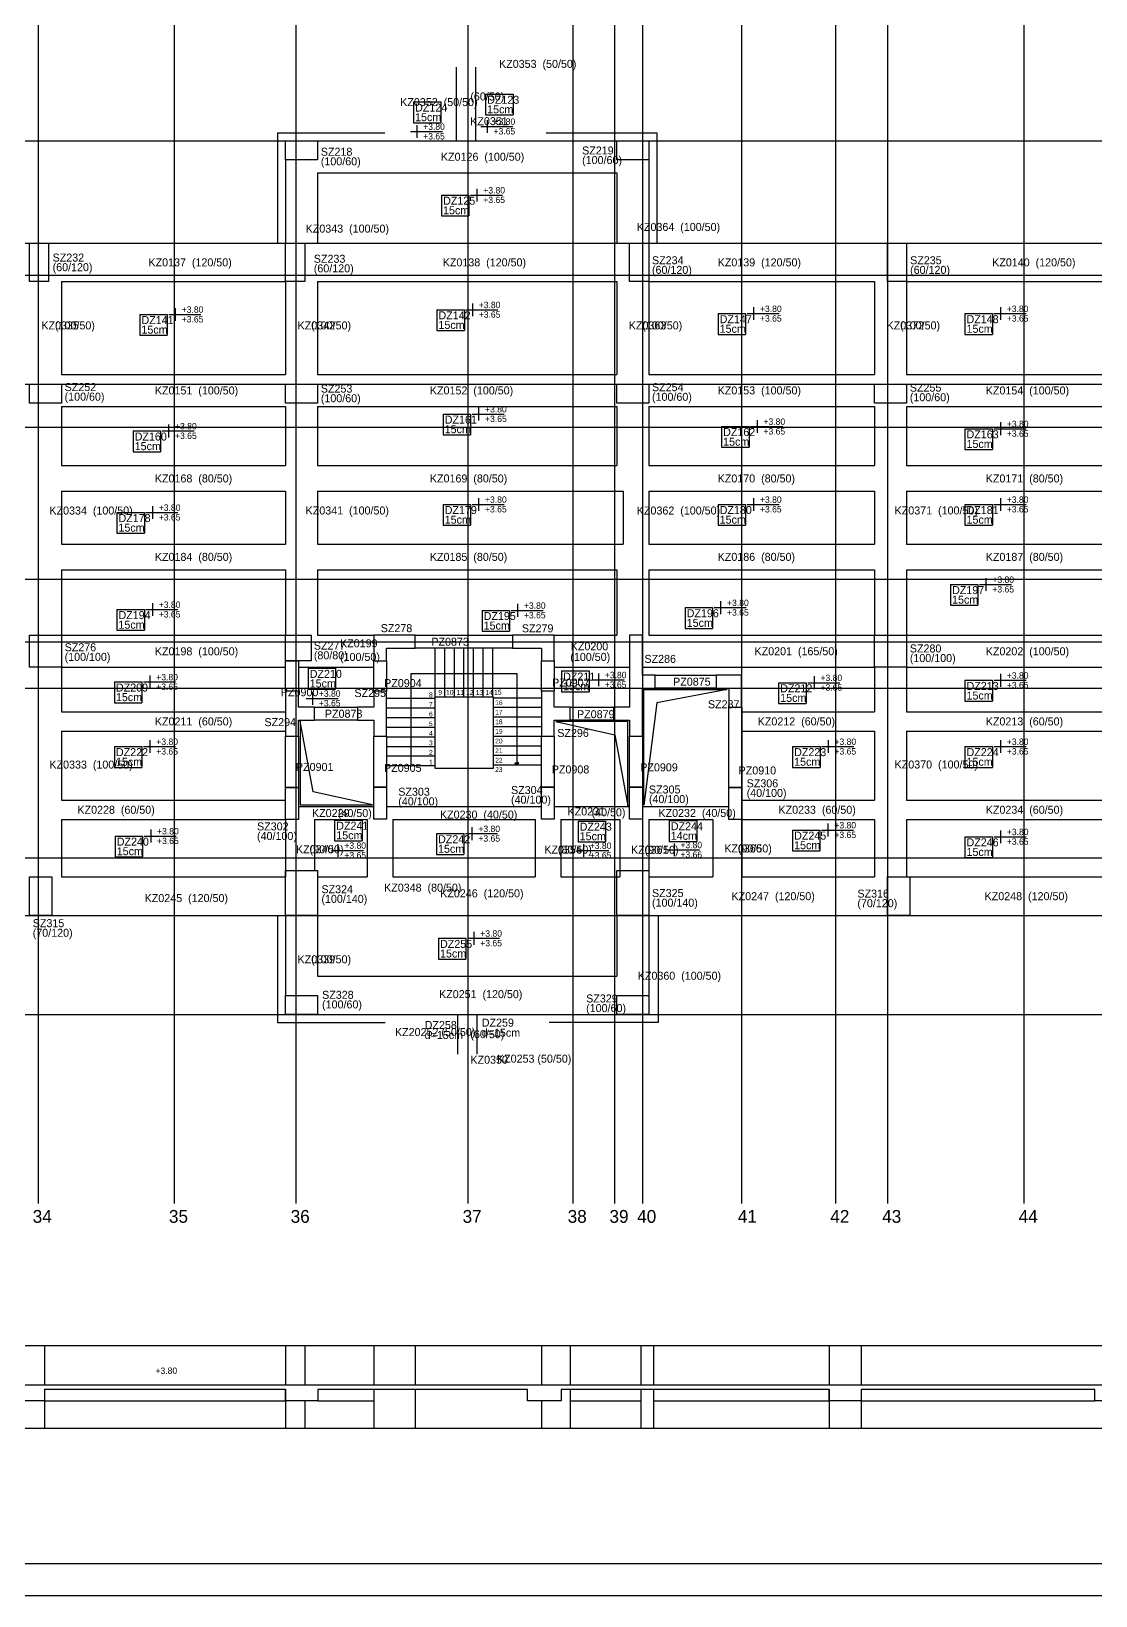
# Model space of a CAD drawing. Header units: millimetres. Extents: x -523454 to -504456, y -75378 to -66578.
# Drawn here: x -512031 to -508707, y -75378 to -70491 of the extents above; entities that cross this region are included whole.
import ezdxf

# ---------------------------------------------------------------- set-up
doc = ezdxf.new("R2010")
doc.units = ezdxf.units.MM
for name, color, linetype in [('KM Aks', 7, 'Continuous'), ('KM Döşeme Markası', 7, 'Continuous'), ('KM Döşeme Şaft', 7, 'Continuous'), ('KM Kesik', 7, 'Continuous'), ('KM Kesit', 7, 'Continuous'), ('KM Kesit görünüş', 7, 'Continuous'), ('KM Kiriş', 7, 'Continuous'), ('KM Kiriş Markası', 7, 'Continuous'), ('KM Kolon', 7, 'Continuous'), ('KM Kolon Markası', 7, 'Continuous'), ('KM Kot kesit', 7, 'Continuous'), ('KM Perde', 7, 'Continuous'), ('KM Perde Markası', 7, 'Continuous'), ('LGP-SLAB2', 7, 'Continuous'), ('REBAR_DET2', 7, 'Continuous'), ('REBAR_DET3', 7, 'Continuous'), ('TABLO', 7, 'Continuous'), ('VM Aks Markası', 7, 'Continuous'), ('VM Kiriş', 7, 'Continuous'), ('VM Merdiven', 7, 'Continuous'), ('VM Merdiven Yazı', 7, 'Continuous')]:
    doc.layers.add(name, color=color, linetype=linetype)

msp = doc.modelspace()

# ---------------------------------------------------------------- linework, layer by layer
at = {"layer": 'KM Aks'}
for p, q in [((-512009.5, -66997.4), (-512009.5, -74152.7)), ((-511584.5, -66997.4), (-511584.5, -74152.7)), ((-511205, -66997.4), (-511205, -74152.7)), ((-510667.5, -66997.4), (-510667.5, -74152.7)), ((-510339.5, -66997.4), (-510339.5, -74152.7)), ((-510209.5, -66997.4), (-510209.5, -74152.7)), ((-510122.5, -66997.4), (-510122.5, -74152.7)), ((-509812.5, -66997.4), (-509812.5, -74152.7)), ((-509519.5, -66997.4), (-509519.5, -74152.7)), ((-509357.5, -66997.4), (-509357.5, -74152.7)), ((-508931, -66997.4), (-508931, -74152.7)), ((-521159.5, -70832.4), (-507288.3, -70832.4)), ((-521159.5, -71152.4), (-507288.3, -71152.4)), ((-521159.5, -71252.4), (-507288.3, -71252.4)), ((-521159.5, -71592.4), (-507288.3, -71592.4)), ((-521159.5, -71727.4), (-507288.3, -71727.4)), ((-521159.5, -72202.4), (-507288.3, -72202.4)), ((-521159.5, -72397.4), (-507288.3, -72397.4)), ((-521159.5, -72542.4), (-507288.3, -72542.4)), ((-521159.5, -73072.4), (-507288.3, -73072.4)), ((-521159.5, -73252.4), (-507288.3, -73252.4)), ((-521159.5, -73562.4), (-507288.3, -73562.4))]:
    msp.add_line(p, q, dxfattribs=at)
at = {"layer": 'KM Döşeme Şaft'}
for points in [[(-509858.1, -72547.1), (-510077, -72588.3), (-510117.6, -72907.8), (-510117.6, -72547.1)], [(-510965.1, -72907.2), (-511150.9, -72866), (-511191.5, -72645.6), (-511191.5, -72907.2)], [(-510393, -72647.1), (-510208.3, -72688.4), (-510167.6, -72910.4), (-510167.6, -72647.1)]]:
    msp.add_lwpolyline(points, close=True, dxfattribs=at)
at = {"layer": 'KM Kesik'}
for p, q in [((-520718.9, -74595.8), (-507776.7, -74595.8)), ((-520744.5, -74854), (-507699.7, -74854))]:
    msp.add_line(p, q, dxfattribs=at)
at = {"layer": 'KM Kesit'}
for points in [[(-512089.5, -74718.8), (-511989.5, -74718.8), (-511236.4, -74718.8), (-511136, -74718.8), (-510481.3, -74718.8), (-510375.8, -74718.8), (-509539.4, -74718.8), (-509439.4, -74718.8), (-508709.4, -74718.8), (-507729.5, -74718.8)], [(-508609.4, -74768.8), (-508709.4, -74768.8), (-508709.4, -74733.8), (-509439.4, -74733.8), (-509439.4, -74768.8), (-509539.4, -74768.8), (-509539.4, -74733.8), (-510375.8, -74733.8), (-510375.8, -74768.8), (-510481.3, -74768.8), (-510481.3, -74733.8), (-511136, -74733.8), (-511136, -74768.8), (-511236.4, -74768.8), (-511236.4, -74733.8), (-511989.5, -74733.8), (-511989.5, -74768.8), (-512089.5, -74768.8)]]:
    msp.add_lwpolyline(points, dxfattribs=at)
at = {"layer": 'KM Kesit görünüş'}
for p, q in [((-511989.5, -74595.8), (-511989.5, -74718.8)), ((-511236.6, -74595.8), (-511236.6, -74718.8)), ((-511176.6, -74595.8), (-511176.6, -74718.8)), ((-510961.5, -74595.8), (-510961.5, -74718.8)), ((-510831.5, -74595.8), (-510831.5, -74718.8)), ((-510437.5, -74595.8), (-510437.5, -74718.8)), ((-510347.5, -74595.8), (-510347.5, -74718.8)), ((-510127.5, -74595.8), (-510127.5, -74718.8)), ((-510087.5, -74595.8), (-510087.5, -74718.8)), ((-509539.4, -74595.8), (-509539.4, -74718.8)), ((-509439.4, -74595.8), (-509439.4, -74718.8)), ((-511989.5, -74732.8), (-511989.5, -74854)), ((-511989.3, -74768.8), (-511236.4, -74768.8)), ((-511236.6, -74732.8), (-511236.6, -74854)), ((-511176.6, -74768.8), (-511176.6, -74854)), ((-511136, -74768.8), (-510961.5, -74768.8)), ((-510961.5, -74732.8), (-510961.5, -74854)), ((-510831.5, -74732.8), (-510831.5, -74854)), ((-510437.5, -74768.8), (-510437.5, -74854)), ((-510347.5, -74732.8), (-510347.5, -74854)), ((-510347.5, -74768.8), (-510127.5, -74768.8)), ((-510127.5, -74732.8), (-510127.5, -74854)), ((-510087.5, -74732.8), (-510087.5, -74854)), ((-510087.5, -74768.8), (-509539.4, -74768.8)), ((-509539.4, -74732.8), (-509539.4, -74854)), ((-509439.4, -74732.8), (-509439.4, -74854)), ((-509439.4, -74768.8), (-508709.4, -74768.8))]:
    msp.add_line(p, q, dxfattribs=at)
at = {"layer": 'KM Kiriş'}
for p, q in [((-510703, -70832.4), (-510703, -70602.3)), ((-510643, -70832.4), (-510643, -70602.9)), ((-511261.5, -70807.4), (-510927, -70807.4)), ((-511261.5, -70807.4), (-511261.5, -71152.4)), ((-510423, -70807.4), (-510077.5, -70807.4)), ((-510077.5, -70807.4), (-510077.5, -71152.4)), ((-511136.5, -70832.4), (-510703, -70832.4)), ((-510643, -70832.4), (-510209.5, -70832.4)), ((-511236.5, -70892.3), (-511236.5, -71152.4)), ((-510102.5, -70892.3), (-510102.5, -71152.4)), ((-511136.5, -70932.4), (-510202.5, -70932.4)), ((-511136.5, -70932.4), (-511136.5, -71152.4)), ((-510202.5, -70932.4), (-510202.5, -71152.4)), ((-511976.5, -71152.4), (-511236.5, -71152.4)), ((-511136.5, -71152.4), (-510202.5, -71152.4)), ((-510102.5, -71152.4), (-509357.4, -71152.4)), ((-509297.5, -71152.4), (-508569.5, -71152.4)), ((-511936.5, -71272.4), (-511236.5, -71272.4)), ((-511936.5, -71272.4), (-511936.5, -71562.4)), ((-511236.5, -71272.4), (-511236.5, -71562.4)), ((-511136.5, -71272.4), (-510202.5, -71272.4)), ((-511136.5, -71272.4), (-511136.5, -71562.4)), ((-510202.5, -71272.4), (-510202.5, -71562.4)), ((-510102.5, -71272.4), (-509397.4, -71272.4)), ((-510102.5, -71272.4), (-510102.5, -71562.4)), ((-509397.4, -71272.4), (-509397.4, -71562.4)), ((-509297.5, -71272.4), (-508569.5, -71272.4)), ((-509297.5, -71272.4), (-509297.5, -71562.4)), ((-511936.5, -71562.4), (-511236.5, -71562.4)), ((-511136.5, -71562.4), (-510202.5, -71562.4)), ((-510102.5, -71562.4), (-509397.4, -71562.4)), ((-509297.5, -71562.4), (-508569.4, -71562.4)), ((-511936.5, -71662.4), (-511236.5, -71662.4)), ((-511936.5, -71662.4), (-511936.5, -71847.4)), ((-511236.5, -71662.4), (-511236.5, -71847.4)), ((-511136.5, -71662.4), (-510202.5, -71662.4)), ((-511136.5, -71662.4), (-511136.5, -71847.4)), ((-510202.5, -71662.4), (-510202.5, -71847.4)), ((-510102.5, -71662.4), (-509397.4, -71662.4)), ((-510102.5, -71662.4), (-510102.5, -71847.4)), ((-509397.4, -71662.4), (-509397.4, -71847.4)), ((-509297.5, -71662.4), (-508569.4, -71662.4)), ((-509297.5, -71662.4), (-509297.5, -71847.4)), ((-511936.5, -71847.4), (-511236.5, -71847.4)), ((-511136.5, -71847.4), (-510202.5, -71847.4)), ((-510102.5, -71847.4), (-509397.4, -71847.4)), ((-509297.5, -71847.4), (-508569.4, -71847.4)), ((-511936.5, -71927.4), (-511236.5, -71927.4)), ((-511936.5, -71927.4), (-511936.5, -72092.4)), ((-511236.5, -71927.4), (-511236.5, -72092.4)), ((-511136.5, -71927.4), (-510182.5, -71927.4)), ((-511136.5, -71927.4), (-511136.5, -72092.4)), ((-510182.5, -71927.4), (-510182.5, -72092.4)), ((-510102.5, -71927.4), (-509397.4, -71927.4)), ((-510102.5, -71927.4), (-510102.5, -72092.4)), ((-509397.4, -71927.4), (-509397.4, -72092.4)), ((-509297.5, -71927.4), (-508569.4, -71927.4)), ((-509297.5, -71927.4), (-509297.5, -72092.4)), ((-511936.5, -72092.4), (-511236.5, -72092.4)), ((-511136.5, -72092.4), (-510182.5, -72092.4)), ((-510102.5, -72092.4), (-509397.4, -72092.4)), ((-509297.5, -72092.4), (-508569.4, -72092.4)), ((-511936.5, -72172.4), (-511236.5, -72172.4)), ((-511936.5, -72172.4), (-511936.5, -72377.4)), ((-511236.5, -72172.4), (-511236.5, -72377.4)), ((-511136.5, -72172.4), (-510202.5, -72172.4)), ((-511136.5, -72172.4), (-511136.5, -72377.4)), ((-510202.5, -72172.4), (-510202.5, -72377.4)), ((-510102.5, -72172.4), (-509397.4, -72172.4)), ((-510102.5, -72172.4), (-510102.5, -72377.4)), ((-509397.4, -72172.4), (-509397.4, -72377.4)), ((-509297.5, -72172.4), (-508569.4, -72172.4)), ((-509297.5, -72172.4), (-509297.5, -72377.4)), ((-511936.5, -72377.4), (-511236.5, -72377.4)), ((-511136.5, -72377.4), (-510961.5, -72377.4)), ((-510397.5, -72377.4), (-510202.5, -72377.4)), ((-510102.5, -72377.4), (-509397.4, -72377.4)), ((-509297.5, -72377.4), (-508569.5, -72377.4)), ((-511936.5, -72477.4), (-511236.5, -72477.4)), ((-511936.5, -72477.4), (-511936.5, -72616.4)), ((-511196.5, -72477.4), (-510961.5, -72477.4)), ((-510397.5, -72477.4), (-510162.5, -72477.4)), ((-510122.5, -72477.4), (-509397.4, -72477.4)), ((-509397.4, -72477.4), (-509397.4, -72616.4)), ((-509297.5, -72477.4), (-508569.5, -72477.4)), ((-509297.5, -72477.4), (-509297.5, -72616.4)), ((-511936.5, -72616.4), (-511236.5, -72616.4)), ((-509812.4, -72616.4), (-509397.4, -72616.4)), ((-509297.5, -72616.4), (-508569.4, -72616.4)), ((-511936.5, -72676.4), (-511236.5, -72676.4)), ((-511936.5, -72676.4), (-511936.5, -72892.4)), ((-509812.4, -72676.4), (-509397.4, -72676.4)), ((-509397.4, -72676.4), (-509397.4, -72892.4)), ((-509297.5, -72676.4), (-508569.4, -72676.4)), ((-509297.5, -72676.4), (-509297.5, -72892.4)), ((-511936.5, -72892.4), (-511236.5, -72892.4)), ((-511196.5, -72912.4), (-510961.5, -72912.4)), ((-510921.5, -72912.4), (-510437.5, -72912.4)), ((-510397.5, -72912.4), (-510162.4, -72912.4)), ((-510122.4, -72912.4), (-509852.4, -72912.4)), ((-509812.3, -72892.4), (-509397.4, -72892.4)), ((-509297.5, -72892.4), (-508569.4, -72892.4)), ((-511936.5, -72952.4), (-511236.5, -72952.4)), ((-511936.5, -72952.4), (-511936.5, -73132.4)), ((-511236.5, -72952.4), (-511236.5, -73132.4)), ((-511146.5, -72952.4), (-510981.5, -72952.4)), ((-511146.5, -72952.4), (-511146.5, -73112.4)), ((-510981.5, -72952.4), (-510981.5, -73132.4)), ((-510901.5, -72952.4), (-510457.5, -72952.4)), ((-510901.5, -72952.4), (-510901.5, -73132.4)), ((-510457.5, -72952.4), (-510457.5, -73132.4)), ((-510377.5, -72952.4), (-510192.5, -72952.4)), ((-510377.5, -72952.4), (-510377.5, -73132.4)), ((-510192.5, -72952.4), (-510192.5, -73132.4)), ((-510102.5, -72952.4), (-509902.5, -72952.4)), ((-510102.5, -72952.4), (-510102.5, -73132.4)), ((-509902.5, -72952.4), (-509902.5, -73132.4)), ((-509812.4, -72952.4), (-509812.4, -73132.4)), ((-509812.3, -72952.4), (-509397.4, -72952.4)), ((-509397.4, -72952.4), (-509397.4, -73132.4)), ((-509297.5, -72952.4), (-508569.4, -72952.4)), ((-509297.5, -72952.4), (-509297.5, -73132.4)), ((-511936.5, -73132.4), (-511236.5, -73132.4)), ((-511136.5, -73132.4), (-510981.5, -73132.4)), ((-510901.5, -73132.4), (-510457.5, -73132.4)), ((-510377.5, -73132.4), (-510192.5, -73132.4)), ((-510102.5, -73132.4), (-509902.5, -73132.4)), ((-509812.4, -73132.4), (-509397.4, -73132.4)), ((-509287.5, -73132.4), (-508569.5, -73132.4)), ((-511966.5, -73252.4), (-511236.5, -73252.4)), ((-511236.5, -73252.5), (-511236.5, -73502.5)), ((-511136.5, -73252.4), (-510901.5, -73252.4)), ((-511136.5, -73252.5), (-511136.5, -73442.4)), ((-510981.5, -73252.4), (-510377.5, -73252.4)), ((-510457.5, -73252.4), (-510202.5, -73252.4)), ((-510202.5, -73252.5), (-510202.5, -73442.4)), ((-510102.5, -73252.4), (-509812.4, -73252.4)), ((-510102.5, -73252.5), (-510102.5, -73502.4)), ((-509812.4, -73252.4), (-509357.5, -73252.4)), ((-509287.5, -73252.4), (-508569.5, -73252.4)), ((-511136.5, -73442.4), (-510937.5, -73442.4)), ((-510937.5, -73442.4), (-510637.5, -73442.4)), ((-510697.5, -73442.4), (-510397.5, -73442.4)), ((-510397.5, -73442.4), (-510202.5, -73442.4)), ((-511136.5, -73562.4), (-510699.5, -73562.4)), ((-510699.5, -73562.4), (-510699.5, -73685.6)), ((-510639.5, -73562.4), (-510202.5, -73562.4)), ((-510639.5, -73562.4), (-510639.5, -73685.6))]:
    msp.add_line(p, q, dxfattribs=at)
for points in [[(-511261.5, -73252.5), (-511261.5, -73587.4), (-510925.8, -73587.4)], [(-510073.4, -73252.5), (-510073.4, -73587.4), (-510413.2, -73587.4)]]:
    msp.add_lwpolyline(points, dxfattribs=at)
at = {"layer": 'KM Kolon'}
for points in [[(-511236.5, -70832.4), (-511136.5, -70832.4), (-511136.5, -70892.4), (-511236.5, -70892.4)], [(-510202.5, -70832.4), (-510102.5, -70832.4), (-510102.5, -70892.4), (-510202.5, -70892.4)], [(-512036.5, -71152.4), (-511976.5, -71152.4), (-511976.5, -71272.4), (-512036.5, -71272.4)], [(-511236.5, -71152.4), (-511176.5, -71152.4), (-511176.5, -71272.4), (-511236.5, -71272.4)], [(-510162.5, -71152.4), (-510102.5, -71152.4), (-510102.5, -71272.4), (-510162.5, -71272.4)], [(-509357.4, -71152.4), (-509297.5, -71152.4), (-509297.5, -71272.4), (-509357.4, -71272.4)], [(-512036.5, -71592.4), (-511936.5, -71592.4), (-511936.5, -71652.4), (-512036.5, -71652.4)], [(-511236.5, -71592.4), (-511136.5, -71592.4), (-511136.5, -71652.4), (-511236.5, -71652.4)], [(-510202.5, -71592.4), (-510102.5, -71592.4), (-510102.5, -71652.4), (-510202.5, -71652.4)], [(-509397.4, -71592.4), (-509297.5, -71592.4), (-509297.5, -71652.4), (-509397.4, -71652.4)], [(-512036.5, -72377.4), (-511936.5, -72377.4), (-511936.5, -72477.4), (-512036.5, -72477.4)], [(-511236.5, -72377.4), (-511156.5, -72377.4), (-511156.5, -72457.4), (-511236.5, -72457.4)], [(-510961.5, -72457.4), (-510921.5, -72457.4), (-510921.5, -72417.4), (-510831.5, -72417.4), (-510831.5, -72377.4), (-510961.5, -72377.4)], [(-510527.5, -72377.4), (-510527.5, -72417.4), (-510437.5, -72417.4), (-510437.5, -72457.4), (-510397.5, -72457.4), (-510397.5, -72377.4)], [(-510082.5, -72542.4), (-510082.5, -72502.4), (-510122.5, -72502.4), (-510122.5, -72377.4), (-510162.5, -72377.4), (-510162.5, -72602.4), (-510212.5, -72602.4), (-510212.5, -72642.4), (-510162.5, -72642.4), (-510162.5, -72692.4), (-510122.5, -72692.4), (-510122.5, -72542.4)], [(-509397.4, -72377.4), (-509297.5, -72377.4), (-509297.5, -72477.4), (-509397.4, -72477.4)], [(-509892.5, -72502.4), (-509892.5, -72542.4), (-509852.5, -72542.4), (-509852.5, -72602.4), (-509812.5, -72602.4), (-509812.5, -72502.4)], [(-511236.5, -72552.4), (-511236.5, -72692.4), (-511196.5, -72692.4), (-511196.5, -72642.4), (-511146.5, -72642.4), (-511146.5, -72602.4), (-511196.5, -72602.4), (-511196.5, -72552.4)], [(-510961.5, -72552.4), (-510961.5, -72602.4), (-511011.5, -72602.4), (-511011.5, -72642.4), (-510961.5, -72642.4), (-510961.5, -72692.4), (-510921.5, -72692.4), (-510921.5, -72552.4)], [(-510437.5, -72552.4), (-510437.5, -72692.4), (-510397.5, -72692.4), (-510397.5, -72642.4), (-510347.5, -72642.4), (-510347.5, -72602.4), (-510397.5, -72602.4), (-510397.5, -72552.4)], [(-511236.5, -72852.4), (-511196.5, -72852.4), (-511196.5, -72952.4), (-511236.5, -72952.4)], [(-510961.5, -72852.3), (-510921.5, -72852.3), (-510921.5, -72952.3), (-510961.5, -72952.3)], [(-510437.5, -72852.3), (-510397.5, -72852.3), (-510397.5, -72952.3), (-510437.5, -72952.3)], [(-510162.5, -72852.3), (-510122.5, -72852.3), (-510122.5, -72952.3), (-510162.5, -72952.3)], [(-509852.5, -72852.4), (-509812.4, -72852.4), (-509812.4, -72952.4), (-509852.5, -72952.4)], [(-512036.5, -73132.4), (-511966.5, -73132.4), (-511966.5, -73252.4), (-512036.5, -73252.4)], [(-511236.5, -73112.4), (-511136.5, -73112.4), (-511136.5, -73252.4), (-511236.5, -73252.4)], [(-510202.5, -73112.4), (-510102.5, -73112.4), (-510102.5, -73252.4), (-510202.5, -73252.4)], [(-509357.5, -73132.4), (-509287.4, -73132.4), (-509287.4, -73252.4), (-509357.5, -73252.4)], [(-511236.5, -73502.4), (-511136.5, -73502.4), (-511136.5, -73562.4), (-511236.5, -73562.4)], [(-510202.5, -73502.3), (-510102.5, -73502.3), (-510102.5, -73562.4), (-510202.5, -73562.4)]]:
    msp.add_lwpolyline(points, close=True, dxfattribs=at)
at = {"layer": 'KM Perde'}
for points in [[(-510831.5, -72377.4), (-510527.5, -72377.4), (-510527.5, -72417.4), (-510831.5, -72417.4)], [(-511196.5, -72457.4), (-511196.5, -72552.4), (-511236.5, -72552.4), (-511236.5, -72457.4)], [(-510921.5, -72457.4), (-510921.5, -72552.4), (-510961.5, -72552.4), (-510961.5, -72457.4)], [(-510397.5, -72457.4), (-510397.5, -72552.4), (-510437.5, -72552.4), (-510437.5, -72457.4)], [(-510082.5, -72502.4), (-509892.5, -72502.4), (-509892.5, -72542.4), (-510082.5, -72542.4)], [(-511146.5, -72602.4), (-511011.5, -72602.4), (-511011.5, -72642.4), (-511146.5, -72642.4)], [(-510347.5, -72602.4), (-510212.5, -72602.4), (-510212.5, -72642.4), (-510347.5, -72642.4)], [(-509812.4, -72602.4), (-509812.3, -72852.4), (-509852.4, -72852.4), (-509852.5, -72602.4)], [(-511196.5, -72692.4), (-511196.5, -72852.4), (-511236.5, -72852.4), (-511236.5, -72692.4)], [(-510921.5, -72692.4), (-510921.5, -72852.3), (-510961.5, -72852.3), (-510961.5, -72692.4)], [(-510397.5, -72692.4), (-510397.5, -72852.3), (-510437.5, -72852.3), (-510437.5, -72692.4)], [(-510122.5, -72692.4), (-510122.4, -72852.3), (-510162.4, -72852.3), (-510162.5, -72692.4)]]:
    msp.add_lwpolyline(points, close=True, dxfattribs=at)
at = {"layer": 'LGP-SLAB2'}
for p, q in [((-510837.2, -70711.3), (-510751.3, -70711.3)), ((-510837.2, -70711.3), (-510837.2, -70776.3)), ((-510751.3, -70711.3), (-510751.3, -70776.3)), ((-510612.2, -70686.9), (-510526.3, -70686.9)), ((-510612.2, -70686.9), (-510612.2, -70751.9)), ((-510526.3, -70686.9), (-510526.3, -70751.9)), ((-510612.2, -70751.9), (-510526.3, -70751.9)), ((-510837.2, -70776.3), (-510751.3, -70776.3)), ((-510749.8, -71002.2), (-510664.1, -71002.2)), ((-510749.8, -71002.2), (-510749.8, -71067.2)), ((-510664.1, -71002.2), (-510664.1, -71067.2)), ((-510749.8, -71067.2), (-510664.1, -71067.2)), ((-511691.6, -71375.1), (-511605.8, -71375.1)), ((-511691.6, -71375.1), (-511691.6, -71440.1)), ((-511605.8, -71375.1), (-511605.8, -71440.1)), ((-510764.2, -71360.4), (-510678.4, -71360.4)), ((-510764.2, -71360.4), (-510764.2, -71425.4)), ((-510678.4, -71360.4), (-510678.4, -71425.4)), ((-509886.2, -71372.4), (-509800.3, -71372.4)), ((-509886.2, -71372.4), (-509886.2, -71437.4)), ((-509800.3, -71372.4), (-509800.3, -71437.4)), ((-509115.4, -71372.4), (-509029.6, -71372.4)), ((-509115.4, -71372.4), (-509115.4, -71437.4)), ((-509029.6, -71372.4), (-509029.6, -71437.4)), ((-511691.6, -71440.1), (-511605.8, -71440.1)), ((-510764.2, -71425.4), (-510678.4, -71425.4)), ((-509886.2, -71437.4), (-509800.3, -71437.4)), ((-509115.4, -71437.4), (-509029.6, -71437.4)), ((-510744.7, -71686.1), (-510658.7, -71686.1)), ((-510744.7, -71686.1), (-510744.7, -71751.1)), ((-510658.7, -71686.1), (-510658.7, -71751.1)), ((-511712.7, -71739), (-511626.7, -71739)), ((-511712.7, -71739), (-511712.7, -71804)), ((-511626.7, -71739), (-511626.7, -71804)), ((-509875.4, -71725.1), (-509789.4, -71725.1)), ((-509875.4, -71725.1), (-509875.4, -71790.1)), ((-509789.4, -71725.1), (-509789.4, -71790.1)), ((-509115.4, -71732.1), (-509029.4, -71732.1)), ((-509115.4, -71732.1), (-509115.4, -71797.1)), ((-509029.4, -71732.1), (-509029.4, -71797.1)), ((-510744.7, -71751.1), (-510658.7, -71751.1)), ((-509875.4, -71790.1), (-509789.4, -71790.1)), ((-511712.7, -71804), (-511626.7, -71804)), ((-509115.4, -71797.1), (-509029.4, -71797.1)), ((-510744.7, -71968.6), (-510658.8, -71968.6)), ((-510744.7, -71968.6), (-510744.7, -72033.6)), ((-510658.8, -71968.6), (-510658.8, -72033.6)), ((-509886.2, -71968.6), (-509800.3, -71968.6)), ((-509886.2, -71968.6), (-509886.2, -72033.6)), ((-509800.3, -71968.6), (-509800.3, -72033.6)), ((-509115.4, -71968.6), (-509029.6, -71968.6)), ((-509115.4, -71968.6), (-509115.4, -72033.6)), ((-509029.6, -71968.6), (-509029.6, -72033.6)), ((-511763.4, -71993.7), (-511677.5, -71993.7)), ((-511763.4, -71993.7), (-511763.4, -72058.7)), ((-511677.5, -71993.7), (-511677.5, -72058.7)), ((-510744.7, -72033.6), (-510658.8, -72033.6)), ((-509886.2, -72033.6), (-509800.3, -72033.6)), ((-509115.4, -72033.6), (-509029.6, -72033.6)), ((-511763.4, -72058.7), (-511677.5, -72058.7)), ((-509160.5, -72218.6), (-509074.7, -72218.6)), ((-509160.5, -72218.6), (-509160.5, -72283.6)), ((-509074.7, -72218.6), (-509074.7, -72283.6)), ((-511763.4, -72296.8), (-511677.5, -72296.8)), ((-511763.4, -72296.8), (-511763.4, -72361.8)), ((-511677.5, -72296.8), (-511677.5, -72361.8)), ((-510623.1, -72299.6), (-510537.3, -72299.6)), ((-510623.1, -72299.6), (-510623.1, -72364.6)), ((-510537.3, -72299.6), (-510537.3, -72364.6)), ((-509989.1, -72291), (-509903.1, -72291)), ((-509989.1, -72291), (-509989.1, -72356)), ((-509903.1, -72291), (-509903.1, -72356)), ((-509160.5, -72283.6), (-509074.7, -72283.6)), ((-511763.4, -72361.8), (-511677.5, -72361.8)), ((-510623.1, -72364.6), (-510537.3, -72364.6)), ((-509989.1, -72356), (-509903.1, -72356)), ((-511771.2, -72523.1), (-511685.3, -72523.1)), ((-511771.2, -72523.1), (-511771.2, -72588.1)), ((-511685.3, -72523.1), (-511685.3, -72588.1)), ((-511166.2, -72480.3), (-511080.3, -72480.3)), ((-511166.2, -72480.3), (-511166.2, -72545.3)), ((-511080.3, -72480.3), (-511080.3, -72545.3)), ((-510375, -72488.9), (-510289.1, -72488.9)), ((-510375, -72488.9), (-510375, -72553.9)), ((-510289.1, -72488.9), (-510289.1, -72553.9)), ((-509115.4, -72518), (-509029.5, -72518)), ((-509115.4, -72518), (-509115.4, -72583)), ((-509029.5, -72518), (-509029.5, -72583)), ((-511166.2, -72545.3), (-511080.3, -72545.3)), ((-510375, -72553.9), (-510289.1, -72553.9)), ((-509697.2, -72525.4), (-509611.3, -72525.4)), ((-509697.2, -72525.4), (-509697.2, -72590.4)), ((-509611.3, -72525.4), (-509611.3, -72590.4)), ((-511771.2, -72588.1), (-511685.3, -72588.1)), ((-509697.2, -72590.4), (-509611.3, -72590.4)), ((-509115.4, -72583), (-509029.5, -72583)), ((-511771.2, -72724.9), (-511685.2, -72724.9)), ((-511771.2, -72724.9), (-511771.2, -72789.9)), ((-511685.2, -72724.9), (-511685.2, -72789.9)), ((-509653.7, -72724.9), (-509567.7, -72724.9)), ((-509653.7, -72724.9), (-509653.7, -72789.9)), ((-509567.7, -72724.9), (-509567.7, -72789.9)), ((-509115.4, -72724.9), (-509029.5, -72724.9)), ((-509115.4, -72724.9), (-509115.4, -72789.9)), ((-509029.5, -72724.9), (-509029.5, -72789.9)), ((-511771.2, -72789.9), (-511685.2, -72789.9)), ((-509653.7, -72789.9), (-509567.7, -72789.9)), ((-509115.4, -72789.9), (-509029.5, -72789.9)), ((-511083.3, -72954.7), (-510997.4, -72954.7)), ((-511083.3, -72954.7), (-511083.3, -73019.7)), ((-510997.4, -72954.7), (-510997.4, -73019.7)), ((-510323.3, -72957.7), (-510237.3, -72957.7)), ((-510323.3, -72957.7), (-510323.3, -73022.7)), ((-510237.3, -72957.7), (-510237.3, -73022.7)), ((-510038.8, -72956.3), (-509952.8, -72956.3)), ((-510038.8, -72956.3), (-510038.8, -73021.3)), ((-509952.8, -72956.3), (-509952.8, -73021.3)), ((-511768.7, -73004.5), (-511682.8, -73004.5)), ((-511768.7, -73004.5), (-511768.7, -73069.5)), ((-511682.8, -73004.5), (-511682.8, -73069.5)), ((-510765.5, -72996.9), (-510679.5, -72996.9)), ((-510765.5, -72996.9), (-510765.5, -73061.9)), ((-510679.5, -72996.9), (-510679.5, -73061.9)), ((-509653.7, -72985.7), (-509567.9, -72985.7)), ((-509653.7, -72985.7), (-509653.7, -73050.7)), ((-509567.9, -72985.7), (-509567.9, -73050.7)), ((-509115.4, -73006.7), (-509029.4, -73006.7)), ((-509115.4, -73006.7), (-509115.4, -73071.7)), ((-509029.4, -73006.7), (-509029.4, -73071.7)), ((-511083.3, -73019.7), (-510997.4, -73019.7)), ((-510765.5, -73061.9), (-510679.5, -73061.9)), ((-510323.3, -73022.7), (-510237.3, -73022.7)), ((-510038.8, -73021.3), (-509952.8, -73021.3)), ((-509653.7, -73050.7), (-509567.9, -73050.7)), ((-511768.7, -73069.5), (-511682.8, -73069.5)), ((-509115.4, -73071.7), (-509029.4, -73071.7)), ((-510759.3, -73324), (-510673.6, -73324)), ((-510759.3, -73324), (-510759.3, -73389)), ((-510673.6, -73324), (-510673.6, -73389)), ((-510759.3, -73389), (-510673.6, -73389))]:
    msp.add_line(p, q, dxfattribs=at)
at = {"layer": 'REBAR_DET2'}
for p, q in [((-510846.9, -70803.5), (-510746.9, -70803.5)), ((-510826.9, -70783.5), (-510826.9, -70823.5)), ((-510627.2, -70787.8), (-510527.2, -70787.8)), ((-510607.2, -70767.8), (-510607.2, -70807.8)), ((-510659.1, -71002.2), (-510559.1, -71002.2)), ((-510639.1, -70982.2), (-510639.1, -71022.2)), ((-510653.4, -71340.4), (-510653.4, -71380.4)), ((-511600.8, -71375.1), (-511500.8, -71375.1)), ((-511580.8, -71355.1), (-511580.8, -71395.1)), ((-510673.4, -71360.4), (-510573.4, -71360.4)), ((-509795.3, -71372.4), (-509695.3, -71372.4)), ((-509775.3, -71352.4), (-509775.3, -71392.4)), ((-509024.6, -71372.4), (-508924.6, -71372.4)), ((-509004.6, -71352.4), (-509004.6, -71392.4)), ((-510653.7, -71686.1), (-510553.7, -71686.1)), ((-510633.7, -71666.1), (-510633.7, -71706.1)), ((-511621.7, -71739), (-511521.7, -71739)), ((-511601.7, -71719), (-511601.7, -71759)), ((-509784.4, -71725.1), (-509684.4, -71725.1)), ((-509764.4, -71705.1), (-509764.4, -71745.1)), ((-509024.4, -71732.1), (-508924.4, -71732.1)), ((-509004.4, -71712.1), (-509004.4, -71752.1)), ((-511652.5, -71973.7), (-511652.5, -72013.7)), ((-510653.8, -71968.6), (-510553.8, -71968.6)), ((-510633.8, -71948.6), (-510633.8, -71988.6)), ((-509795.3, -71968.6), (-509695.3, -71968.6)), ((-509775.3, -71948.6), (-509775.3, -71988.6)), ((-509024.6, -71968.6), (-508924.6, -71968.6)), ((-509004.6, -71948.6), (-509004.6, -71988.6)), ((-511672.5, -71993.7), (-511572.5, -71993.7)), ((-509069.7, -72218.6), (-508969.7, -72218.6)), ((-509049.7, -72198.6), (-509049.7, -72238.6)), ((-511652.5, -72276.8), (-511652.5, -72316.8)), ((-510512.3, -72279.6), (-510512.3, -72319.6)), ((-509878.1, -72271), (-509878.1, -72311)), ((-511672.5, -72296.8), (-511572.5, -72296.8)), ((-510532.3, -72299.6), (-510432.3, -72299.6)), ((-509898.1, -72291), (-509798.1, -72291)), ((-511680.3, -72523.1), (-511580.3, -72523.1)), ((-511660.3, -72503.1), (-511660.3, -72543.1)), ((-510279.8, -72516.5), (-510179.8, -72516.5)), ((-510259.8, -72496.5), (-510259.8, -72536.5)), ((-509586.3, -72505.4), (-509586.3, -72545.4)), ((-509024.5, -72518), (-508924.5, -72518)), ((-509004.5, -72498), (-509004.5, -72538)), ((-511152.6, -72554.4), (-511152.6, -72594.4)), ((-509606.3, -72525.4), (-509506.3, -72525.4)), ((-511172.6, -72574.4), (-511072.6, -72574.4)), ((-511660.2, -72704.9), (-511660.2, -72744.9)), ((-509542.7, -72704.9), (-509542.7, -72744.9)), ((-509004.5, -72704.9), (-509004.5, -72744.9)), ((-511680.2, -72724.9), (-511580.2, -72724.9)), ((-509562.7, -72724.9), (-509462.7, -72724.9)), ((-509024.5, -72724.9), (-508924.5, -72724.9)), ((-511677.8, -73004.5), (-511577.8, -73004.5)), ((-511657.8, -72984.5), (-511657.8, -73024.5)), ((-510674.5, -72996.9), (-510574.5, -72996.9)), ((-510654.5, -72976.9), (-510654.5, -73016.9)), ((-509562.9, -72985.7), (-509462.9, -72985.7)), ((-509542.9, -72965.7), (-509542.9, -73005.7)), ((-509024.4, -73006.7), (-508924.4, -73006.7)), ((-509004.4, -72986.7), (-509004.4, -73026.7)), ((-511092.9, -73049.4), (-510992.9, -73049.4)), ((-511072.9, -73029.4), (-511072.9, -73069.4)), ((-510326.8, -73049.7), (-510226.8, -73049.7)), ((-510306.8, -73029.7), (-510306.8, -73069.7)), ((-510043.7, -73047.5), (-509943.7, -73047.5)), ((-510023.7, -73027.5), (-510023.7, -73067.5)), ((-510648.6, -73304), (-510648.6, -73344)), ((-510668.6, -73324), (-510568.6, -73324))]:
    msp.add_line(p, q, dxfattribs=at)
at = {"layer": 'TABLO'}
for points in [[(-521453.6, -66577.6), (-504456.1, -66577.6), (-504456.1, -75377.6), (-521453.6, -75377.6)], [(-521353.6, -66677.6), (-504556.1, -66677.6), (-504556.1, -75277.6), (-521353.6, -75277.6)]]:
    msp.add_lwpolyline(points, close=True, dxfattribs=at)
at = {"layer": 'VM Kiriş'}
for p, q in [((-510769.5, -72569.3), (-510769.5, -72417.3)), ((-510589.5, -72569.3), (-510589.5, -72416.8)), ((-510436.5, -72573.3), (-510588.5, -72573.3)), ((-510769.5, -72575.3), (-510921.5, -72575.3)), ((-510769.5, -72785.3), (-510921.5, -72785.3)), ((-510436.5, -72783.3), (-510588.5, -72783.3))]:
    msp.add_line(p, q, dxfattribs=at)
at = {"layer": 'VM Merdiven'}
for p, q in [((-510739.5, -72568.8), (-510739.5, -72416.8)), ((-510709.5, -72568.8), (-510709.5, -72416.8)), ((-510679.5, -72568.8), (-510679.5, -72416.8)), ((-510649.5, -72568.8), (-510649.5, -72416.8)), ((-510619.5, -72569.3), (-510619.5, -72417.3)), ((-510769.5, -72605.3), (-510921.5, -72605.3)), ((-510436.5, -72603.3), (-510588.5, -72603.3)), ((-510769.5, -72635.3), (-510921.5, -72635.3)), ((-510769.5, -72665.3), (-510921.5, -72665.3)), ((-510436.5, -72633.3), (-510588.5, -72633.3)), ((-510436.5, -72663.3), (-510588.5, -72663.3)), ((-510769.5, -72695.3), (-510921.5, -72695.3)), ((-510436.5, -72693.3), (-510588.5, -72693.3)), ((-510769.5, -72725.3), (-510921.5, -72725.3)), ((-510769.5, -72755.3), (-510921.5, -72755.3)), ((-510436.5, -72723.3), (-510588.5, -72723.3)), ((-510436.5, -72753.3), (-510588.5, -72753.3))]:
    msp.add_line(p, q, dxfattribs=at)
for points in [[(-510844.5, -72787.3), (-510844.5, -72496.3), (-510514.5, -72496.3), (-510514.5, -72783.3)], [(-510514.5, -72783.3), (-510520.6, -72776.1), (-510514.5, -72776.1)], [(-510514.5, -72783.3), (-510508.4, -72776.1), (-510514.5, -72776.1)]]:
    msp.add_lwpolyline(points, dxfattribs=at)
msp.add_lwpolyline([(-510769.5, -72569.3), (-510588.5, -72569.3), (-510588.5, -72793.3), (-510769.5, -72793.3)], close=True, dxfattribs=at)

# ---------------------------------------------------------------- texts
at = {"layer": 'KM Döşeme Markası'}
for s, p in [('DZ124', (-510832.2, -70741.3)), ('DZ123', (-510607.2, -70716.9)), ('15cm', (-510832.2, -70771.3)), ('15cm', (-510607.2, -70746.9)), ('DZ125', (-510744.8, -71032.2)), ('15cm', (-510744.8, -71062.2)), ('DZ141', (-511686.6, -71405.1)), ('15cm', (-510759.2, -71420.4)), ('DZ142', (-510759.2, -71390.4)), ('DZ147', (-509881.2, -71402.4)), ('DZ148', (-509110.4, -71402.4)), ('15cm', (-511686.6, -71435.1)), ('15cm', (-509881.2, -71432.4)), ('15cm', (-509110.4, -71432.4)), ('DZ161', (-510739.7, -71716.1)), ('15cm', (-510739.7, -71746.1)), ('DZ162', (-509870.4, -71755.1)), ('DZ163', (-509110.4, -71762.1)), ('15cm', (-511707.7, -71799)), ('DZ160', (-511707.7, -71769)), ('15cm', (-509870.4, -71785.1)), ('15cm', (-509110.4, -71792.1)), ('DZ179', (-510739.7, -71998.6)), ('DZ180', (-509881.2, -71998.6)), ('DZ181', (-509110.4, -71998.6)), ('15cm', (-511758.4, -72053.7)), ('DZ178', (-511758.4, -72023.7)), ('15cm', (-510739.7, -72028.6)), ('15cm', (-509881.2, -72028.6)), ('15cm', (-509110.4, -72028.6)), ('DZ197', (-509155.5, -72248.6)), ('15cm', (-509155.5, -72278.6)), ('DZ194', (-511758.4, -72326.8)), ('DZ195', (-510618.1, -72329.6)), ('15cm', (-509984.1, -72351)), ('DZ196', (-509984.1, -72321)), ('15cm', (-511758.4, -72356.8)), ('15cm', (-510618.1, -72359.6)), ('15cm', (-511161.2, -72540.3)), ('DZ210', (-511161.2, -72510.3)), ('15cm', (-510370, -72548.9)), ('DZ211', (-510370, -72518.9)), ('DZ213', (-509110.4, -72548)), ('15cm', (-511766.2, -72583.1)), ('DZ209', (-511766.2, -72553.1)), ('15cm', (-509692.2, -72585.4)), ('DZ212', (-509692.2, -72555.4)), ('15cm', (-509110.4, -72578)), ('15cm', (-511766.2, -72784.9)), ('DZ222', (-511766.2, -72754.9)), ('15cm', (-509648.7, -72784.9)), ('DZ223', (-509648.7, -72754.9)), ('15cm', (-509110.4, -72784.9)), ('DZ224', (-509110.4, -72754.9)), ('DZ241', (-511078.3, -72984.7)), ('DZ243', (-510318.3, -72987.7)), ('DZ244', (-510033.8, -72986.3)), ('DZ240', (-511763.7, -73034.5)), ('15cm', (-511078.3, -73014.7)), ('DZ242', (-510760.5, -73026.9)), ('15cm', (-510318.3, -73017.7)), ('14cm', (-510033.8, -73016.3)), ('DZ245', (-509648.7, -73015.7)), ('DZ246', (-509110.4, -73036.7)), ('15cm', (-511763.7, -73064.5)), ('15cm', (-510760.5, -73056.9)), ('15cm', (-509648.7, -73045.7)), ('15cm', (-509110.4, -73066.7)), ('DZ255', (-510754.3, -73354)), ('15cm', (-510754.3, -73384)), ('DZ258', (-510802.3, -73607.2)), ('DZ259', (-510624, -73600)), ('d=15cm', (-510802.3, -73638.5)), ('d=15cm', (-510624, -73631.3))]:
    msp.add_text(s, height=25, dxfattribs=at).set_placement(p)
at = {"layer": 'KM Kiriş Markası'}
for s, p in [('KZ0353  (50/50)', (-510570, -70604.8)), ('KZ0352  (50/50)', (-510878.6, -70724.2)), ('(60/50)', (-510659.7, -70706.6)), ('KZ0351', (-510660.1, -70783.8)), ('KZ0126  (100/50)', (-510751.5, -70894.9)), ('KZ0343  (100/50)', (-511173.9, -71119.4)), ('KZ0364  (100/50)', (-510139.9, -71114.2)), ('KZ0137  (120/50)', (-511664.7, -71224.9)), ('KZ0138  (120/50)', (-510745.9, -71224.9)), ('KZ0139  (120/50)', (-509887.4, -71224.9)), ('KZ0140  (120/50)', (-509030.3, -71224.9)), ('KZ0335', (-511999, -71421.8)), ('(100/50)', (-511956.5, -71421.8)), ('KZ0342', (-511199, -71421.8)), ('(100/50)', (-511156.5, -71421.8)), ('KZ0363', (-510165, -71421.8)), ('(100/50)', (-510122.5, -71421.8)), ('KZ0372', (-509359.9, -71421.8)), ('(100/50)', (-509317.4, -71421.8)), ('KZ0151  (100/50)', (-511644.7, -71624.9)), ('KZ0152  (100/50)', (-510786, -71624.9)), ('KZ0153  (100/50)', (-509887.4, -71624.9)), ('KZ0154  (100/50)', (-509050.3, -71624.9)), ('KZ0168  (80/50)', (-511644.7, -71899.9)), ('KZ0169  (80/50)', (-510786, -71899.9)), ('KZ0170  (80/50)', (-509887.4, -71899.9)), ('KZ0171  (80/50)', (-509050.3, -71899.9)), ('KZ0334  (100/50)', (-511974, -72000.1)), ('KZ0341  (100/50)', (-511174, -72000)), ('KZ0362  (100/50)', (-510139.9, -72000.1)), ('KZ0371  (100/50)', (-509334.9, -71999.9)), ('KZ0184  (80/50)', (-511644.7, -72144.9)), ('KZ0185  (80/50)', (-510786, -72144.9)), ('KZ0186  (80/50)', (-509887.4, -72144.9)), ('KZ0187  (80/50)', (-509050.3, -72144.9)), ('KZ0198  (100/50)', (-511644.7, -72439.9)), ('KZ0199', (-511066.5, -72414.9)), ('KZ0200', (-510346.2, -72424.2)), ('KZ0201  (165/50)', (-509772.4, -72439.7)), ('KZ0202  (100/50)', (-509050.3, -72439.9)), ('(100/50)', (-511066.5, -72457.4)), ('(100/50)', (-510347.5, -72457.4)), ('KZ0211  (60/50)', (-511644.7, -72658.9)), ('KZ0212  (60/50)', (-509762.4, -72658.9)), ('KZ0213  (60/50)', (-509050.3, -72658.9)), ('KZ0333  (100/50)', (-511974, -72793.8)), ('KZ0370  (100/50)', (-509334.9, -72793.5)), ('KZ0228  (60/50)', (-511886.5, -72934.9)), ('KZ0231', (-510356.2, -72940.2)), ('KZ0233  (60/50)', (-509697.6, -72934.9)), ('KZ0234  (60/50)', (-509050.3, -72934.9)), ('KZ0229', (-511154.1, -72945.1)), ('(40/50)', (-511073.2, -72945.3)), ('KZ0230  (40/50)', (-510754.5, -72950)), ('(40/50)', (-510281.2, -72942.9)), ('KZ0232  (40/50)', (-510072.4, -72944.9)), ('KZ0340', (-511204, -73058.4)), ('(90/50)', (-511161.5, -73058.4)), ('KZ0354', (-510428.7, -73059.3)), ('(80/50)', (-510386.2, -73059.3)), ('KZ0361', (-510158, -73059.9)), ('(90/50)', (-510115.5, -73059.9)), ('KZ0366', (-509866.7, -73055.7)), ('(90/50)', (-509824.2, -73055.7)), ('KZ0348  (80/50)', (-510929, -73178.1)), ('KZ0245  (120/50)', (-511676.6, -73210.8)), ('KZ0246  (120/50)', (-510753.7, -73196)), ('KZ0247  (120/50)', (-509844.2, -73204.9)), ('KZ0248  (120/50)', (-509053.9, -73204.9)), ('KZ0339', (-511199, -73402)), ('(100/50)', (-511156.5, -73402)), ('KZ0360  (100/50)', (-510136.9, -73453.4)), ('KZ0251  (120/50)', (-510757.3, -73510.9)), ('KZ20252 (50/50)', (-510895, -73629.4)), ('(60/50)', (-510659.6, -73636)), ('KZ0350', (-510659.4, -73715.8)), ('KZ0253 (50/50)', (-510576.5, -73712.4))]:
    msp.add_text(s, height=25, dxfattribs=at).set_placement(p)
at = {"layer": 'KM Kolon Markası'}
for s, p in [('SZ218', (-511126.5, -70879.3)), ('SZ219', (-510310.6, -70875.3)), ('(100/60)', (-511126.5, -70909.3)), ('(100/60)', (-510310.6, -70905.3)), ('SZ232', (-511964, -71209.9)), ('SZ233', (-511148.4, -71213.6)), ('SZ234', (-510092.5, -71218.3)), ('SZ235', (-509286.5, -71218.3)), ('(60/120)', (-511964, -71239.9)), ('(60/120)', (-511148.4, -71243.6)), ('(60/120)', (-510092.5, -71248.3)), ('(60/120)', (-509286.5, -71248.3)), ('SZ252', (-511926.5, -71614.5)), ('SZ253', (-511126.5, -71619.3)), ('SZ254', (-510092.5, -71614.9)), ('SZ255', (-509287.4, -71616.2)), ('(100/60)', (-511926.5, -71644.5)), ('(100/60)', (-511126.5, -71649.3)), ('(100/60)', (-510092.5, -71644.9)), ('(100/60)', (-509287.4, -71646.2)), ('SZ278', (-510939.5, -72367.6)), ('SZ279', (-510498.7, -72368.1)), ('SZ276', (-511926.5, -72427.2)), ('SZ277', (-511148.3, -72422.3)), ('(80/80)', (-511148.3, -72452.3)), ('SZ280', (-509287.4, -72431)), ('(100/100)', (-511926.5, -72457.2)), ('SZ286', (-510116.1, -72463.6)), ('(100/100)', (-509287.4, -72461)), ('SZ295', (-511021.6, -72570.2)), ('SZ287', (-509917.9, -72605.3)), ('SZ294', (-511302.4, -72661.1)), ('SZ296', (-510388.2, -72695)), ('SZ303', (-510884.7, -72878.6)), ('SZ304', (-510532.6, -72873.3)), ('SZ305', (-510102.1, -72871.6)), ('SZ306', (-509796.9, -72852.3)), ('(40/100)', (-509796.9, -72882.3)), ('(40/100)', (-510884.7, -72908.6)), ('(40/100)', (-510532.6, -72903.3)), ('(40/100)', (-510102.1, -72901.6)), ('SZ302', (-511325.7, -72986.9)), ('(40/100)', (-511325.7, -73016.9)), ('SZ324', (-511124.6, -73183.2)), ('(100/140)', (-511124.6, -73213.2)), ('SZ325', (-510092.5, -73195.1)), ('(100/140)', (-510092.5, -73225.1)), ('SZ316', (-509451.1, -73196.8)), ('(70/120)', (-509451.1, -73226.8)), ('SZ315', (-512026, -73289.2)), ('(70/120)', (-512026, -73319.2)), ('SZ328', (-511122.6, -73513)), ('SZ329', (-510298.1, -73524.4)), ('(100/60)', (-511122.6, -73543)), ('(100/60)', (-510298.1, -73554.4))]:
    msp.add_text(s, height=25, dxfattribs=at).set_placement(p)
at = {"layer": 'KM Kot kesit'}
msp.add_text('+3.80', height=20, dxfattribs=at).set_placement((-511642.8, -74684.9))
at = {"layer": 'KM Perde Markası'}
for s, p in [('PZ0873 ', (-510781.4, -72409.9)), ('PZ0904 ', (-510928.8, -72539.3)), ('PZ0907 ', (-510404.4, -72537.7)), ('PZ0875 ', (-510026.5, -72534.8)), ('PZ0900 ', (-511251.3, -72567.8)), ('PZ0878 ', (-511113.8, -72634.9)), ('PZ0879 ', (-510326.6, -72636.4)), ('PZ0901 ', (-511204.2, -72801.1)), ('PZ0905 ', (-510929.1, -72804)), ('PZ0908 ', (-510405.4, -72808.9)), ('PZ0909 ', (-510129, -72802.4)), ('PZ0910 ', (-509822, -72812))]:
    msp.add_text(s, height=25, dxfattribs=at).set_placement(p)
at = {"layer": 'REBAR_DET3'}
for s, p in [('+3.80', (-510587.2, -70782.8)), ('+3.80', (-510806.9, -70798.5)), ('+3.65', (-510806.9, -70828.5)), ('+3.65', (-510587.2, -70812.8)), ('+3.80', (-510619.1, -70997.2)), ('+3.65', (-510619.1, -71027.2)), ('+3.80', (-511560.8, -71370.1)), ('+3.80', (-510633.4, -71355.4)), ('+3.80', (-509755.3, -71367.4)), ('+3.80', (-508984.6, -71367.4)), ('+3.65', (-511560.8, -71400.1)), ('+3.65', (-510633.4, -71385.4)), ('+3.65', (-509755.3, -71397.4)), ('+3.65', (-508984.6, -71397.4)), ('+3.80', (-510613.7, -71681.1)), ('+3.65', (-510613.7, -71711.1)), ('+3.80', (-511581.7, -71734)), ('+3.80', (-509744.4, -71720.1)), ('+3.65', (-509744.4, -71750.1)), ('+3.80', (-508984.4, -71727.1)), ('+3.65', (-508984.4, -71757.1)), ('+3.65', (-511581.7, -71764)), ('+3.80', (-511632.5, -71988.7)), ('+3.80', (-510613.8, -71963.6)), ('+3.65', (-510613.8, -71993.6)), ('+3.80', (-509755.3, -71963.6)), ('+3.65', (-509755.3, -71993.6)), ('+3.80', (-508984.6, -71963.6)), ('+3.65', (-508984.6, -71993.6)), ('+3.65', (-511632.5, -72018.7)), ('+3.80', (-509029.7, -72213.6)), ('+3.65', (-509029.7, -72243.6)), ('+3.80', (-511632.5, -72291.8)), ('+3.80', (-510492.3, -72294.6)), ('+3.80', (-509858.1, -72286)), ('+3.65', (-511632.5, -72321.8)), ('+3.65', (-510492.3, -72324.6)), ('+3.65', (-509858.1, -72316)), ('+3.80', (-511640.3, -72518.1)), ('+3.80', (-510239.8, -72511.5)), ('+3.65', (-510239.8, -72541.5)), ('+3.80', (-509566.3, -72520.4)), ('+3.80', (-508984.5, -72513)), ('+3.65', (-508984.5, -72543)), ('+3.65', (-511640.3, -72548.1)), ('+3.80', (-511132.6, -72569.4)), ('+3.65', (-509566.3, -72550.4)), ('+3.65', (-511132.6, -72599.4)), ('+3.80', (-511640.2, -72719.9)), ('+3.80', (-509522.7, -72719.9)), ('+3.80', (-508984.5, -72719.9)), ('+3.65', (-511640.2, -72749.9)), ('+3.65', (-509522.7, -72749.9)), ('+3.65', (-508984.5, -72749.9)), ('+3.80', (-509522.9, -72980.7)), ('+3.80', (-511637.8, -72999.5)), ('+3.65', (-511637.8, -73029.5)), ('+3.80', (-510634.5, -72991.9)), ('+3.65', (-510634.5, -73021.9)), ('+3.65', (-509522.9, -73010.7)), ('+3.80', (-508984.4, -73001.7)), ('+3.65', (-508984.4, -73031.7)), ('+3.80', (-511052.9, -73044.4)), ('+3.65', (-511052.9, -73074.4)), ('+3.80', (-510286.8, -73044.7)), ('+3.65', (-510286.8, -73074.7)), ('+3.80', (-510003.7, -73042.5)), ('+3.66', (-510003.7, -73072.5)), ('+3.80', (-510628.6, -73319)), ('+3.65', (-510628.6, -73349))]:
    msp.add_text(s, height=20, dxfattribs=at).set_placement(p)
at = {"layer": 'VM Aks Markası'}
for s, p in [('34', (-512026.1, -74212.7)), ('35', (-511600.7, -74212.7)), ('36', (-511220.6, -74212.7)), ('37', (-510683.7, -74212.7)), ('38', (-510355.7, -74212.7)), ('39', (-510225.2, -74212.7)), ('40', (-510138.7, -74212.7)), ('41', (-509824.4, -74212.7)), ('42', (-509535.7, -74212.7)), ('43', (-509373.7, -74212.7)), ('44', (-508947.6, -74212.7))]:
    msp.add_text(s, height=40, dxfattribs=at).set_placement(p)
at = {"layer": 'VM Merdiven Yazı'}
for s, p in [('8', (-510788.7, -72571)), ('9', (-510759.4, -72563.3)), ('10', (-510735.3, -72563)), ('11', (-510702.6, -72563.7)), ('12', (-510672.8, -72563.5)), ('13', (-510642.6, -72563.7)), ('14', (-510612.6, -72563.5)), ('15', (-510585.3, -72562.7)), ('7', (-510788.7, -72601)), ('6', (-510788.7, -72631)), ('16', (-510582.1, -72595.3)), ('17', (-510582.1, -72625.3)), ('5', (-510788.7, -72661)), ('18', (-510582.1, -72655.3)), ('19', (-510582.1, -72685.3)), ('4', (-510788.7, -72691)), ('3', (-510788.7, -72721)), ('20', (-510582.1, -72715.3)), ('2', (-510788.7, -72751)), ('1', (-510788.7, -72780.8)), ('21', (-510582.1, -72745.3)), ('22', (-510582.1, -72775.3)), ('23', (-510582.4, -72804.5))]:
    msp.add_text(s, height=15, dxfattribs=at).set_placement(p)

doc.saveas('drawing.dxf')
